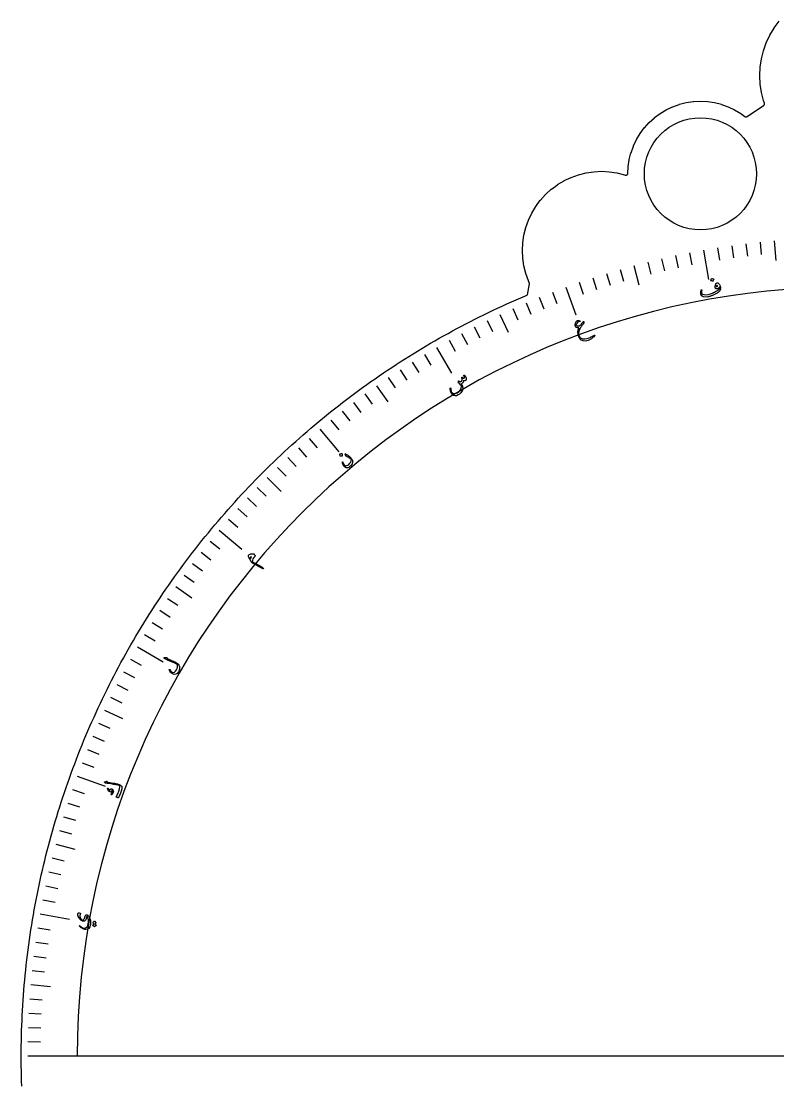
# Model space of a CAD drawing. Header units: millimetres. Extents: x -125 to 125, y -125 to 162.
# Drawn here: x -125 to -10.3, y -4.4 to 156.8 of the extents above; entities that cross this region are included whole.
import ezdxf

# ---------------------------------------------------------------- set-up
doc = ezdxf.new("R2010")
doc.units = ezdxf.units.MM
for name, color, linetype in [('CUT_INNER', 6, 'Continuous'), ('CUT_OUTER', 1, 'Continuous'), ('ENGRAVE', 7, 'Continuous'), ('ENGRAVE_FINE', 8, 'Continuous'), ('TEXT', 5, 'Continuous')]:
    doc.layers.add(name, color=color, linetype=linetype)

msp = doc.modelspace()

# ---------------------------------------------------------------- linework, layer by layer
at = {"layer": 'CUT_INNER'}
msp.add_circle((-22, 133.6894), 8.5, dxfattribs=at)
at = {"layer": 'CUT_OUTER'}
msp.add_lwpolyline([(-124.9153, -4.6009), (-124.9412, -3.8344), (-124.9624, -3.0677), (-124.9788, -2.3008), (-124.9906, -1.5339), (-124.9976, -0.767), (-125, 0), (-124.9976, 0.767), (-124.9906, 1.5339), (-124.9788, 2.3008), (-124.9624, 3.0677), (-124.9412, 3.8344), (-124.9153, 4.6009), (-124.8847, 5.3673), (-124.8494, 6.1335), (-124.8094, 6.8994), (-124.7648, 7.6651), (-124.7154, 8.4305), (-124.6613, 9.1956), (-124.6025, 9.9603), (-124.5391, 10.7247), (-124.4709, 11.4886), (-124.3981, 12.2521), (-124.3206, 13.0152), (-124.2384, 13.7778), (-124.1515, 14.5398), (-124.0599, 15.3013), (-123.9637, 16.0623), (-123.8628, 16.8226), (-123.7573, 17.5823), (-123.6471, 18.3413), (-123.5322, 19.0996), (-123.4127, 19.8573), (-123.2885, 20.6141), (-123.1597, 21.3702), (-123.0263, 22.1255), (-122.8882, 22.88), (-122.7455, 23.6336), (-122.5982, 24.3863), (-122.4462, 25.1381), (-122.2897, 25.8889), (-122.1285, 26.6388), (-121.9628, 27.3877), (-121.7924, 28.1355), (-121.6175, 28.8823), (-121.438, 29.628), (-121.2539, 30.3725), (-121.0653, 31.116), (-120.8721, 31.8582), (-120.6743, 32.5993), (-120.472, 33.3391), (-120.2652, 34.0777), (-120.0538, 34.815), (-119.8379, 35.5509), (-119.6175, 36.2856), (-119.3926, 37.0189), (-119.1633, 37.7507), (-118.9294, 38.4812), (-118.691, 39.2102), (-118.4482, 39.9378), (-118.2009, 40.6638), (-117.9492, 41.3883), (-117.693, 42.1112), (-117.4324, 42.8326), (-117.1674, 43.5523), (-116.8979, 44.2704), (-116.6241, 44.9869), (-116.3459, 45.7016), (-116.0633, 46.4146), (-115.7763, 47.1259), (-115.4849, 47.8354), (-115.1893, 48.5431), (-114.8892, 49.249), (-114.5849, 49.953), (-114.2762, 50.6552), (-113.9633, 51.3554), (-113.646, 52.0537), (-113.3245, 52.75), (-112.9987, 53.4444), (-112.6686, 54.1367), (-112.3343, 54.827), (-111.9958, 55.5153), (-111.653, 56.2014), (-111.3061, 56.8854), (-110.955, 57.5673), (-110.5996, 58.2471), (-110.2402, 58.9246), (-109.8765, 59.5999), (-109.5088, 60.273), (-109.1369, 60.9438), (-108.7609, 61.6123), (-108.3808, 62.2785), (-107.9966, 62.9423), (-107.6084, 63.6038), (-107.2161, 64.2628), (-106.8197, 64.9195), (-106.4194, 65.5737), (-106.015, 66.2255), (-105.6067, 66.8747), (-105.1944, 67.5214), (-104.7781, 68.1656), (-104.3579, 68.8072), (-103.9337, 69.4463), (-103.5056, 70.0827), (-103.0737, 70.7165), (-102.6378, 71.3476), (-102.1981, 71.976), (-101.7545, 72.6017), (-101.3071, 73.2247), (-100.8559, 73.845), (-100.4009, 74.4624), (-99.9422, 75.0771), (-99.4796, 75.6889), (-99.0133, 76.2979), (-98.5433, 76.9039), (-98.0696, 77.5072), (-97.5922, 78.1074), (-97.1111, 78.7048), (-96.6263, 79.2992), (-96.1379, 79.8906), (-95.6459, 80.4789), (-95.1503, 81.0643), (-94.6511, 81.6466), (-94.1483, 82.2258), (-93.642, 82.802), (-93.1322, 83.375), (-92.6189, 83.9449), (-92.1021, 84.5116), (-91.5818, 85.0751), (-91.058, 85.6355), (-90.5309, 86.1926), (-90.0003, 86.7464), (-89.4664, 87.297), (-88.929, 87.8443), (-88.3883, 88.3883), (-87.8443, 88.929), (-87.297, 89.4664), (-86.7464, 90.0003), (-86.1926, 90.5309), (-85.6355, 91.058), (-85.0751, 91.5818), (-84.5116, 92.1021), (-83.9449, 92.6189), (-83.375, 93.1322), (-82.802, 93.642), (-82.2258, 94.1483), (-81.6466, 94.6511), (-81.0643, 95.1503), (-80.4789, 95.6459), (-79.8906, 96.1379), (-79.2992, 96.6263), (-78.7048, 97.1111), (-78.1074, 97.5922), (-77.5072, 98.0696), (-76.9039, 98.5433), (-76.2979, 99.0133), (-75.6889, 99.4796), (-75.0771, 99.9422), (-74.4624, 100.4009), (-73.845, 100.8559), (-73.2247, 101.3071), (-72.6017, 101.7545), (-71.976, 102.1981), (-71.3476, 102.6378), (-70.7165, 103.0737), (-70.0827, 103.5056), (-69.4463, 103.9337), (-68.8072, 104.3579), (-68.1656, 104.7781), (-67.5214, 105.1944), (-66.8747, 105.6067), (-66.2255, 106.015), (-65.5737, 106.4194), (-64.9195, 106.8197), (-64.2628, 107.2161), (-63.6038, 107.6084), (-62.9423, 107.9966), (-62.2785, 108.3808), (-61.6123, 108.7609), (-60.9438, 109.1369), (-60.273, 109.5088), (-59.5999, 109.8765), (-58.9246, 110.2402), (-58.2471, 110.5996), (-57.5673, 110.955), (-56.8854, 111.3061), (-56.2014, 111.653), (-55.5153, 111.9958), (-54.827, 112.3343), (-54.1367, 112.6686), (-53.4444, 112.9987), (-52.75, 113.3245), (-52.0537, 113.646), (-51.3554, 113.9633), (-50.6552, 114.2762), (-49.953, 114.5849), (-49.249, 114.8892), (-48.5431, 115.1893), (-48.2057, 115.3302), (-47.9261, 117.0077), (-47.9227, 117.0378), (-47.9222, 117.0681), (-47.9249, 117.0983), (-47.9306, 117.1281), (-47.9393, 117.1572), (-47.9508, 117.1853), (-48.0834, 117.4655), (-48.089, 117.4791), (-48.4808, 118.574), (-48.4851, 118.5881), (-48.7676, 119.7162), (-48.7705, 119.7306), (-48.9411, 120.8809), (-48.9426, 120.8955), (-48.9996, 122.057), (-48.9996, 122.0717), (-48.9426, 123.2332), (-48.9411, 123.2479), (-48.7705, 124.3982), (-48.7676, 124.4126), (-48.4851, 125.5407), (-48.4808, 125.5547), (-48.089, 126.6497), (-48.0834, 126.6633), (-47.5862, 127.7145), (-47.5793, 127.7275), (-46.9814, 128.7249), (-46.9732, 128.7372), (-46.2805, 129.6712), (-46.2712, 129.6826), (-45.4902, 130.5442), (-45.4798, 130.5546), (-44.6182, 131.3356), (-44.6068, 131.3449), (-43.6728, 132.0376), (-43.6605, 132.0458), (-42.6631, 132.6437), (-42.6501, 132.6506), (-41.5989, 133.1478), (-41.5853, 133.1534), (-40.4904, 133.5452), (-40.4763, 133.5495), (-39.3482, 133.832), (-39.3338, 133.8349), (-38.1835, 134.0055), (-38.1688, 134.007), (-37.0074, 134.064), (-36.9926, 134.064), (-35.8312, 134.007), (-35.8165, 134.0055), (-34.6662, 133.8349), (-34.6518, 133.832), (-33.5237, 133.5495), (-33.5096, 133.5452), (-33.3966, 133.5048), (-33.3685, 133.4962), (-33.3396, 133.4905), (-33.3103, 133.4876), (-33.2808, 133.4876), (-33.2515, 133.4905), (-33.2227, 133.4962), (-33.1945, 133.5048), (-33.1673, 133.516), (-33.1413, 133.5299), (-33.1168, 133.5463), (-33.0941, 133.5649), (-33.0733, 133.5857), (-33.0546, 133.6085), (-33.0382, 133.633), (-33.0244, 133.659), (-33.0131, 133.6861), (-33.0045, 133.7143), (-32.9988, 133.7432), (-32.9959, 133.7725), (-32.9474, 134.7602), (-32.946, 134.7749), (-32.7897, 135.8281), (-32.7868, 135.8425), (-32.5281, 136.8754), (-32.5239, 136.8895), (-32.1652, 137.892), (-32.1595, 137.9056), (-31.7043, 138.8681), (-31.6973, 138.8811), (-31.15, 139.7943), (-31.1418, 139.8066), (-30.5075, 140.6618), (-30.4982, 140.6732), (-29.7831, 141.4621), (-29.7727, 141.4725), (-28.9838, 142.1876), (-28.9724, 142.1969), (-28.1172, 142.8312), (-28.105, 142.8393), (-27.1917, 143.3867), (-27.1787, 143.3937), (-26.2162, 143.8489), (-26.2026, 143.8545), (-25.2001, 144.2133), (-25.186, 144.2175), (-24.1531, 144.4762), (-24.1387, 144.4791), (-23.0855, 144.6353), (-23.0708, 144.6368), (-22.0074, 144.689), (-21.9926, 144.689), (-20.9292, 144.6368), (-20.9145, 144.6353), (-19.8613, 144.4791), (-19.8469, 144.4762), (-18.814, 144.2175), (-18.7999, 144.2133), (-17.7974, 143.8545), (-17.7838, 143.8489), (-16.8213, 143.3937), (-16.8083, 143.3867), (-15.895, 142.8393), (-15.8828, 142.8312), (-15.2791, 142.3834), (-15.2536, 142.3665), (-15.2266, 142.3522), (-15.1983, 142.3408), (-15.1689, 142.3323), (-15.1389, 142.3268), (-15.1084, 142.3245), (-15.0779, 142.3252), (-15.0476, 142.329), (-15.0178, 142.3359), (-14.9889, 142.3458), (-14.9612, 142.3586), (-14.9349, 142.3741), (-12.4145, 144.0404), (-12.3915, 144.0572), (-12.3702, 144.0761), (-12.3508, 144.097), (-12.3334, 144.1196), (-12.3183, 144.1438), (-12.3056, 144.1693), (-12.2953, 144.1958), (-12.2876, 144.2233), (-12.2825, 144.2513), (-12.2801, 144.2797), (-12.2804, 144.3082), (-12.2835, 144.3365), (-12.2891, 144.3644), (-12.2975, 144.3917), (-12.4377, 144.7838), (-12.442, 144.7978), (-12.7484, 146.0211), (-12.7513, 146.0355), (-12.9363, 147.2829), (-12.9378, 147.2975), (-12.9996, 148.557), (-12.9996, 148.5717), (-12.9378, 149.8313), (-12.9363, 149.8459), (-12.7513, 151.0933), (-12.7484, 151.1077), (-12.442, 152.3309), (-12.4377, 152.345), (-12.0129, 153.5323), (-12.0073, 153.5459), (-11.4681, 154.6859), (-11.4612, 154.6989), (-10.8129, 155.7805), (-10.8047, 155.7927), (-10.0535, 156.8056)], dxfattribs=at)
at = {"layer": 'ENGRAVE'}
for points in [[(-10.8073, 123.5281), (-10.5458, 120.5396)], [(-21.5324, 122.1162), (-20.751, 117.6845)], [(-32.0936, 119.7748), (-31.3171, 116.877)], [(-42.4105, 116.5219), (-40.8714, 112.2933)], [(-52.4047, 112.3822), (-51.1368, 109.6632)], [(-62, 107.3872), (-59.75, 103.49)], [(-71.1235, 101.5749), (-69.4027, 99.1174)], [(-79.7057, 94.9895), (-76.8131, 91.5423)], [(-87.6812, 87.6812), (-85.5599, 85.5599)], [(-94.9895, 79.7057), (-91.5423, 76.8131)], [(-101.5749, 71.1235), (-99.1174, 69.4027)], [(-107.3872, 62), (-103.49, 59.75)], [(-112.3822, 52.4047), (-109.6632, 51.1368)], [(-116.5219, 42.4105), (-112.2933, 40.8714)], [(-119.7748, 32.0936), (-116.877, 31.3171)], [(-122.1162, 21.5324), (-117.6845, 20.751)], [(-123.5281, 10.8073), (-120.5396, 10.5458)], [(-124, 0), (-119.5, 0)], [(-124, 0), (124, 0)]]:
    msp.add_lwpolyline(points, dxfattribs=at)
msp.add_arc((0, 0), 116.5, 0, 180, dxfattribs=at)
at = {"layer": 'ENGRAVE_FINE'}
for points in [[(-17.2575, 122.7932), (-16.9965, 120.9365)], [(-15.1118, 123.0757), (-14.8833, 121.2147)], [(-12.9615, 123.3207), (-12.7655, 121.456)], [(-25.781, 121.2903), (-25.3912, 119.4563)], [(-23.6603, 121.7218), (-23.3025, 119.8812)], [(-19.3979, 122.4734), (-19.1046, 120.6214)], [(-29.9983, 120.3167), (-29.5447, 118.4974)], [(-27.8939, 120.8219), (-27.4721, 118.9949)], [(-38.3181, 117.931), (-37.7387, 116.1478)], [(-36.2541, 118.5818), (-35.7059, 116.7887)], [(-34.179, 119.1965), (-33.6622, 117.3941)], [(-40.3705, 117.2443), (-39.76, 115.4715)], [(-46.4512, 114.9708), (-45.7488, 113.2323)], [(-44.4376, 115.764), (-43.7657, 114.0135)], [(-50.4353, 113.2796), (-49.6727, 111.5667)], [(-48.4507, 114.1426), (-47.718, 112.4167)], [(-54.358, 111.4505), (-53.5361, 109.7652)], [(-56.2948, 110.4848), (-55.4436, 108.8142)], [(-60.1164, 108.4528), (-59.2074, 106.8129)], [(-58.2145, 109.4855), (-57.3342, 107.83)], [(-65.71, 105.158), (-64.7164, 103.5679)], [(-63.8647, 106.2887), (-62.899, 104.6816)], [(-67.5352, 103.9952), (-66.514, 102.4226)], [(-69.3399, 102.8007), (-68.2914, 101.2462)], [(-72.8854, 100.3181), (-71.7833, 98.8012)], [(-74.6251, 99.0308), (-73.4967, 97.5334)], [(-76.342, 97.7133), (-75.1877, 96.2358)], [(-78.0357, 96.3661), (-76.8558, 94.909)], [(-81.3513, 93.584), (-80.1212, 92.1689)], [(-82.9722, 92.15), (-81.7176, 90.7566)], [(-84.5678, 90.6879), (-83.289, 89.3166)], [(-86.1376, 89.1981), (-84.8352, 87.8494)], [(-89.1981, 86.1376), (-87.8494, 84.8352)], [(-90.6879, 84.5678), (-89.3166, 83.289)], [(-92.15, 82.9722), (-90.7566, 81.7176)], [(-93.584, 81.3513), (-92.1689, 80.1212)], [(-96.3661, 78.0357), (-94.909, 76.8558)], [(-97.7133, 76.342), (-96.2358, 75.1877)], [(-99.0308, 74.6251), (-97.5334, 73.4967)], [(-100.3181, 72.8854), (-98.8012, 71.7833)], [(-102.8007, 69.3399), (-101.2462, 68.2914)], [(-103.9952, 67.5352), (-102.4226, 66.514)], [(-105.158, 65.71), (-103.5679, 64.7164)], [(-106.2887, 63.8647), (-104.6816, 62.899)], [(-108.4528, 60.1164), (-106.8129, 59.2074)], [(-109.4855, 58.2145), (-107.83, 57.3342)], [(-110.4848, 56.2948), (-108.8142, 55.4436)], [(-111.4505, 54.358), (-109.7652, 53.5361)], [(-113.2796, 50.4353), (-111.5667, 49.6727)], [(-114.1426, 48.4507), (-112.4167, 47.718)], [(-114.9708, 46.4512), (-113.2323, 45.7488)], [(-115.764, 44.4376), (-114.0135, 43.7657)], [(-117.2443, 40.3705), (-115.4715, 39.76)], [(-117.931, 38.3181), (-116.1478, 37.7387)], [(-118.5818, 36.2541), (-116.7887, 35.7059)], [(-119.1965, 34.179), (-117.3941, 33.6622)], [(-120.3167, 29.9983), (-118.4974, 29.5447)], [(-120.8219, 27.8939), (-118.9949, 27.4721)], [(-121.2903, 25.781), (-119.4563, 25.3912)], [(-121.7218, 23.6603), (-119.8812, 23.3025)], [(-122.4734, 19.3979), (-120.6214, 19.1046)], [(-122.7932, 17.2575), (-120.9365, 16.9965)], [(-123.0757, 15.1118), (-121.2147, 14.8833)], [(-123.3207, 12.9615), (-121.456, 12.7655)], [(-123.6979, 8.6498), (-121.8275, 8.519)], [(-123.8301, 6.4897), (-121.9576, 6.3915)], [(-123.9245, 4.3275), (-122.0506, 4.2621)], [(-123.9811, 2.1641), (-122.1064, 2.1314)]]:
    msp.add_lwpolyline(points, dxfattribs=at)
at = {"layer": 'TEXT'}
for points in [[(-20.2973, 117.8201), (-20.2935, 117.8253), (-20.2876, 117.8291), (-20.2796, 117.8314), (-20.2695, 117.8322), (-20.194, 117.8162), (-20.1215, 117.7932), (-20.0521, 117.7631), (-19.9858, 117.7261), (-19.9789, 117.7199), (-19.9752, 117.7132), (-19.9747, 117.7059), (-19.9773, 117.6981), (-20.1014, 117.3971), (-20.1066, 117.3896), (-20.1145, 117.3866), (-20.125, 117.3883), (-20.1382, 117.3945), (-20.1496, 117.3999), (-20.1676, 117.4079), (-20.192, 117.4184), (-20.2229, 117.4315), (-20.2608, 117.4471), (-20.3061, 117.465), (-20.3589, 117.4854), (-20.4191, 117.5081), (-20.4272, 117.5122), (-20.4318, 117.5169), (-20.4327, 117.5223), (-20.43, 117.5283)], [(-19.5259, 117.1631), (-19.4547, 117.1803), (-19.3785, 117.1646), (-19.2974, 117.1161), (-19.2115, 117.0349), (-19.1288, 116.9243), (-19.0572, 116.788), (-18.9968, 116.626), (-18.9476, 116.4382), (-18.9343, 116.3693), (-18.9286, 116.3043), (-18.9303, 116.2431), (-18.9396, 116.1858), (-18.9859, 116.0668), (-19.0642, 115.9475), (-19.1744, 115.8279), (-19.3165, 115.708), (-19.3981, 115.6496), (-19.4829, 115.5931), (-19.571, 115.5386), (-19.6623, 115.4859), (-19.7571, 115.4351), (-19.8555, 115.3861), (-19.9577, 115.3389), (-20.0635, 115.2935), (-20.1702, 115.2506), (-20.2749, 115.2109), (-20.3776, 115.1745), (-20.4784, 115.1413), (-20.5774, 115.1115), (-20.675, 115.0854), (-20.7712, 115.0629), (-20.8659, 115.044), (-21.2682, 115.0038), (-21.5788, 115.0537), (-21.7982, 115.1944), (-21.9263, 115.4266), (-21.9397, 115.4837), (-21.9488, 115.5498), (-21.9536, 115.6251), (-21.9542, 115.7095), (-21.9468, 115.8037), (-21.9295, 115.897), (-21.9023, 115.9894), (-21.8651, 116.0809), (-21.8591, 116.0917), (-21.8511, 116.1001), (-21.8414, 116.1061), (-21.8298, 116.1097), (-21.818, 116.1103), (-21.808, 116.1073), (-21.7996, 116.1008), (-21.7928, 116.0908), (-21.7883, 116.0791), (-21.7867, 116.0679), (-21.7879, 116.0571), (-21.792, 116.0466), (-21.8529, 115.839), (-21.8545, 115.6711), (-21.797, 115.543), (-21.6808, 115.4545), (-21.4479, 115.3831), (-21.17, 115.3667), (-20.8466, 115.4048), (-20.4773, 115.4971), (-20.3175, 115.5498), (-20.1586, 115.6103), (-20.0009, 115.6787), (-19.8441, 115.7549), (-19.6885, 115.839), (-19.5343, 115.9309), (-19.3815, 116.0306), (-19.2299, 116.1381), (-19.1504, 116.2029), (-19.093, 116.2682), (-19.0578, 116.334), (-19.0446, 116.4003), (-19.0643, 116.4412), (-19.0905, 116.4774), (-19.1233, 116.5088), (-19.1627, 116.5354), (-19.167, 116.5363), (-19.1716, 116.533), (-19.1764, 116.5256), (-19.1814, 116.5139), (-19.2194, 116.4226), (-19.267, 116.3508), (-19.3242, 116.2986), (-19.3911, 116.2658), (-19.5195, 116.2425), (-19.6249, 116.2634), (-19.7075, 116.3286), (-19.7671, 116.4381), (-19.7839, 116.5408), (-19.7707, 116.6721), (-19.7276, 116.8319), (-19.6543, 117.0202), (-19.6291, 117.0679), (-19.5993, 117.1076), (-19.5649, 117.1394), (-19.5259, 117.1631)], [(-19.4022, 116.665), (-19.3916, 116.6833), (-19.3905, 116.7), (-19.3988, 116.7152), (-19.4165, 116.7288), (-19.4843, 116.7575), (-19.5399, 116.7579), (-19.5833, 116.7299), (-19.6146, 116.6736), (-19.6172, 116.6575), (-19.6161, 116.6439), (-19.6112, 116.6328), (-19.6026, 116.6241), (-19.5469, 116.6008), (-19.4949, 116.5999), (-19.4467, 116.6212), (-19.4022, 116.665)], [(-40.7512, 111.3958), (-40.7025, 111.43), (-40.6436, 111.4506), (-40.5743, 111.4575), (-40.4947, 111.4507), (-40.4525, 111.4428), (-40.413, 111.4335), (-40.3763, 111.4231), (-40.3423, 111.4114), (-40.3111, 111.3987), (-40.2828, 111.3852), (-40.2573, 111.3709), (-40.2347, 111.3558), (-40.2174, 111.3394), (-40.217, 111.3255), (-40.2336, 111.3142), (-40.2671, 111.3055), (-40.4773, 111.2446), (-40.6514, 111.1309), (-40.7888, 110.9646), (-40.8895, 110.7457), (-40.8902, 110.7336), (-40.8859, 110.7228), (-40.8769, 110.7134), (-40.8629, 110.7052), (-40.704, 110.6579), (-40.5464, 110.6457), (-40.3903, 110.6685), (-40.2354, 110.7264), (-40.2094, 110.7421), (-40.1781, 110.7684), (-40.1415, 110.8053), (-40.0994, 110.8529), (-40.025, 110.9453), (-39.9592, 111.0269), (-39.9019, 111.0977), (-39.8532, 111.1575), (-39.8132, 111.2066), (-39.7819, 111.2448), (-39.7592, 111.2721), (-39.7453, 111.2887), (-39.723, 111.3055), (-39.707, 111.3033), (-39.6972, 111.282), (-39.6937, 111.2416), (-39.6961, 111.1314), (-39.7027, 111.0476), (-39.7133, 110.9903), (-39.7281, 110.9595), (-39.7866, 110.9008), (-39.8472, 110.8353), (-39.9099, 110.763), (-39.9746, 110.6838), (-40.0413, 110.5978), (-40.11, 110.505), (-40.1808, 110.4053), (-40.2534, 110.2988), (-40.3864, 110.0514), (-40.4601, 109.7911), (-40.4747, 109.5181), (-40.4304, 109.2324), (-40.3794, 109.0868), (-40.3069, 108.9608), (-40.2131, 108.8542), (-40.098, 108.7671), (-39.8596, 108.6813), (-39.5534, 108.6748), (-39.1792, 108.7471), (-38.7361, 108.8976), (-38.6695, 108.9261), (-38.5982, 108.9581), (-38.5222, 108.9936), (-38.4415, 109.0327), (-38.3565, 109.0754), (-38.2673, 109.1218), (-38.1739, 109.1721), (-38.0764, 109.2261), (-38.0592, 109.2342), (-38.0456, 109.2378), (-38.0355, 109.2367), (-38.0291, 109.231), (-38.0336, 109.1905), (-38.082, 109.1146), (-38.174, 109.0031), (-38.3094, 108.8561), (-38.3935, 108.7719), (-38.4692, 108.7044), (-38.5366, 108.6538), (-38.5959, 108.62), (-38.8248, 108.5182), (-39.0372, 108.4391), (-39.2333, 108.3827), (-39.4132, 108.3493), (-39.7777, 108.354), (-40.0742, 108.4655), (-40.3029, 108.6844), (-40.4633, 109.0112), (-40.5573, 109.382), (-40.5855, 109.7293), (-40.5475, 110.053), (-40.4431, 110.3531), (-40.5863, 110.3629), (-40.7068, 110.3818), (-40.8048, 110.41), (-40.8801, 110.4474), (-40.9034, 110.4651), (-40.9228, 110.4867), (-40.9383, 110.5122), (-40.9498, 110.5415), (-40.9676, 110.6254), (-40.9773, 110.7074), (-40.9791, 110.7876), (-40.9728, 110.8658), (-40.9405, 111.0306), (-40.8927, 111.1738), (-40.8296, 111.2956), (-40.7512, 111.3958)], [(-57.8747, 103.1391), (-57.8769, 103.1561), (-57.8753, 103.17), (-57.8699, 103.1808), (-57.8607, 103.1886), (-57.8465, 103.1945), (-57.8324, 103.1961), (-57.8187, 103.1934), (-57.8051, 103.1865), (-57.7648, 103.1571), (-57.7244, 103.1152), (-57.6839, 103.061), (-57.6432, 102.9943), (-57.5879, 102.8792), (-57.5495, 102.7619), (-57.5281, 102.6423), (-57.5235, 102.5206), (-57.5273, 102.4885), (-57.5356, 102.4607), (-57.5484, 102.4372), (-57.5656, 102.4179), (-57.64, 102.3695), (-57.7308, 102.3363), (-57.838, 102.3182), (-57.9616, 102.3153), (-57.9793, 102.1605), (-58.0323, 102.0341), (-58.1205, 101.9361), (-58.2441, 101.8664), (-58.2101, 101.7976), (-58.1793, 101.7304), (-58.1518, 101.6648), (-58.1275, 101.6007), (-58.1062, 101.5378), (-58.0876, 101.4756), (-58.0718, 101.4142), (-58.0588, 101.3536), (-58.0437, 101.2394), (-58.0458, 101.1247), (-58.0652, 101.0094), (-58.1017, 100.8937), (-58.2123, 100.6675), (-58.3538, 100.4712), (-58.5261, 100.3048), (-58.7296, 100.1679), (-58.9864, 100.0608), (-59.2246, 100.0353), (-59.4443, 100.0914), (-59.6458, 100.2294), (-59.6986, 100.2909), (-59.7488, 100.3708), (-59.7964, 100.4692), (-59.8413, 100.5861), (-59.8811, 100.7197), (-59.9115, 100.8652), (-59.9325, 101.0225), (-59.9441, 101.1918), (-59.9437, 101.2031), (-59.9407, 101.2128), (-59.9352, 101.2208), (-59.9271, 101.2272), (-59.9178, 101.2316), (-59.9088, 101.2338), (-59.9001, 101.2337), (-59.8916, 101.2313), (-59.8833, 101.2254), (-59.8772, 101.2177), (-59.8732, 101.2082), (-59.8713, 101.197), (-59.8519, 100.9741), (-59.821, 100.7996), (-59.7788, 100.6736), (-59.7253, 100.5959), (-59.5411, 100.4638), (-59.3411, 100.4069), (-59.1252, 100.425), (-58.8932, 100.5179), (-58.606, 100.7113), (-58.3972, 100.9347), (-58.2668, 101.1886), (-58.2147, 101.4733), (-58.2878, 101.5993), (-58.3849, 101.7209), (-58.5062, 101.838), (-58.6517, 101.9506), (-58.6679, 101.9611), (-58.6798, 101.9721), (-58.6871, 101.9835), (-58.6901, 101.9954), (-58.6933, 102.0403), (-58.6961, 102.0825), (-58.6985, 102.1221), (-58.7003, 102.1591), (-58.7015, 102.1931), (-58.7018, 102.2236), (-58.7011, 102.2508), (-58.6996, 102.2746), (-58.6973, 102.2856), (-58.692, 102.2925), (-58.684, 102.2953), (-58.673, 102.294), (-58.6666, 102.292), (-58.6572, 102.2885), (-58.6449, 102.2835), (-58.6297, 102.277), (-58.6119, 102.2689), (-58.592, 102.2589), (-58.57, 102.2469), (-58.5458, 102.2331), (-58.498, 102.2071), (-58.4604, 102.19), (-58.4331, 102.1815), (-58.4161, 102.1819), (-58.3302, 102.2218), (-58.2561, 102.2826), (-58.1939, 102.3642), (-58.1434, 102.4666), (-58.1346, 102.5207), (-58.1396, 102.5981), (-58.1584, 102.6991), (-58.1909, 102.8235), (-58.1939, 102.8353), (-58.1937, 102.8469), (-58.1901, 102.8583), (-58.1834, 102.8695), (-58.176, 102.8783), (-58.1678, 102.8845), (-58.1586, 102.8882), (-58.1484, 102.8892), (-58.1252, 102.8763), (-58.0996, 102.8417), (-58.0718, 102.7856), (-58.0417, 102.7077), (-57.9557, 102.7048), (-57.8728, 102.7176), (-57.7932, 102.7463), (-57.7168, 102.7908), (-57.7308, 102.8134), (-57.7443, 102.8305), (-57.7574, 102.8421), (-57.77, 102.8483), (-57.7833, 102.8534), (-57.7934, 102.8602), (-57.8003, 102.8688), (-57.804, 102.8792)], [(-76.6899, 91.2067), (-76.6893, 91.2131), (-76.6861, 91.2193), (-76.6803, 91.2253), (-76.672, 91.2311), (-76.5989, 91.2552), (-76.5249, 91.2717), (-76.45, 91.2806), (-76.3742, 91.282), (-76.3651, 91.2801), (-76.3585, 91.2761), (-76.3544, 91.2701), (-76.3527, 91.2621), (-76.3077, 90.94), (-76.3084, 90.9308), (-76.3137, 90.9243), (-76.3236, 90.9204), (-76.3381, 90.9192), (-76.3506, 90.9181), (-76.3701, 90.916), (-76.3964, 90.9129), (-76.4297, 90.9086), (-76.4702, 90.903), (-76.5182, 90.8958), (-76.5739, 90.8868), (-76.6372, 90.8762), (-76.6463, 90.8756), (-76.6526, 90.8774), (-76.6561, 90.8816), (-76.6569, 90.8881)], [(-75.8201, 91.2243), (-75.7574, 91.1967), (-75.6937, 91.1665), (-75.6289, 91.1336), (-75.5632, 91.098), (-75.4965, 91.059), (-75.4289, 91.016), (-75.3604, 90.9691), (-75.291, 90.9182), (-75.2241, 90.8656), (-75.1609, 90.8109), (-75.1012, 90.7542), (-75.0452, 90.6953), (-74.9925, 90.6342), (-74.9432, 90.5707), (-74.8971, 90.5047), (-74.8544, 90.4363), (-74.8145, 90.3604), (-74.7834, 90.2854), (-74.7613, 90.2112), (-74.7481, 90.138), (-74.7494, 89.9449), (-74.8029, 89.7537), (-74.9085, 89.5643), (-75.0661, 89.3762), (-75.197, 89.2605), (-75.329, 89.1797), (-75.4624, 89.1338), (-75.5971, 89.1227), (-75.7257, 89.1463), (-75.8458, 89.1996), (-75.9576, 89.2825), (-76.061, 89.3953), (-76.1502, 89.532), (-76.2177, 89.6789), (-76.2632, 89.836), (-76.2868, 90.0034), (-76.2865, 90.0251), (-76.2817, 90.041), (-76.2727, 90.0511), (-76.2592, 90.0553), (-76.2427, 90.0544), (-76.2299, 90.0445), (-76.2207, 90.0255), (-76.2151, 89.9975), (-76.1675, 89.8022), (-76.0965, 89.6497), (-76.0023, 89.5402), (-75.885, 89.4734), (-75.755, 89.4504), (-75.6172, 89.4719), (-75.4716, 89.5378), (-75.318, 89.6481), (-75.1578, 89.8117), (-75.0405, 89.988), (-74.966, 90.1772), (-74.9343, 90.3795), (-74.9349, 90.3852), (-74.9377, 90.3921), (-74.9425, 90.4001), (-74.9496, 90.4093), (-75.0116, 90.476), (-75.0941, 90.5452), (-75.1969, 90.617), (-75.3203, 90.6912), (-75.3846, 90.7266), (-75.4452, 90.759), (-75.5021, 90.7882), (-75.5553, 90.8144), (-75.6047, 90.8371), (-75.6505, 90.8561), (-75.6926, 90.8714), (-75.731, 90.8829), (-75.7502, 90.8896), (-75.7651, 90.8982), (-75.7756, 90.9087), (-75.7817, 90.921), (-75.8693, 91.1975), (-75.8713, 91.2162), (-75.8638, 91.2268), (-75.8468, 91.2295), (-75.8201, 91.2243)], [(-90.2226, 75.1289), (-90.2608, 75.1735), (-90.2979, 75.2193), (-90.3337, 75.2661), (-90.3683, 75.314), (-90.4011, 75.363), (-90.4314, 75.4133), (-90.4593, 75.4647), (-90.4846, 75.5174), (-90.5242, 75.6203), (-90.5462, 75.7111), (-90.5506, 75.7896), (-90.5375, 75.8558), (-90.4915, 75.935), (-90.4136, 75.9992), (-90.3037, 76.0484), (-90.1619, 76.0825), (-90.12, 76.0893), (-90.0779, 76.0948), (-90.0357, 76.0991), (-89.9934, 76.102), (-89.9509, 76.1039), (-89.9079, 76.1047), (-89.8646, 76.1046), (-89.8209, 76.1036), (-89.7968, 76.1016), (-89.7759, 76.0964), (-89.7583, 76.088), (-89.744, 76.0765), (-89.6954, 76.0193), (-89.6523, 75.9679), (-89.6147, 75.9223), (-89.5825, 75.8826), (-89.5561, 75.8493), (-89.536, 75.8231), (-89.5221, 75.8039), (-89.5144, 75.7917), (-89.5084, 75.7728), (-89.5094, 75.7555), (-89.5172, 75.7399), (-89.532, 75.726), (-89.7428, 75.5373), (-89.8818, 75.3359), (-89.9487, 75.1222), (-89.9437, 74.8966), (-89.9374, 74.8758), (-89.928, 74.8589), (-89.9153, 74.8457), (-89.8995, 74.8363), (-89.671, 74.7287), (-89.4366, 74.6123), (-89.1965, 74.4873), (-88.9506, 74.3536), (-88.6275, 74.1643), (-88.4074, 74.0131), (-88.29, 73.9004), (-88.2753, 73.8261), (-88.2911, 73.8142), (-88.3142, 73.8135), (-88.3444, 73.824), (-88.3818, 73.8457), (-88.4556, 73.8961), (-88.5342, 73.9464), (-88.6176, 73.9966), (-88.7057, 74.0467), (-88.7982, 74.0969), (-88.8946, 74.1474), (-88.9949, 74.1982), (-89.0991, 74.2492), (-89.4486, 74.4204), (-89.7182, 74.5648), (-89.9077, 74.6828), (-90.017, 74.7745), (-90.0615, 74.8247), (-90.1004, 74.8736), (-90.1336, 74.9211), (-90.1612, 74.9671), (-90.1837, 75.0113), (-90.2014, 75.0529), (-90.2144, 75.0921), (-90.2226, 75.1289)], [(-90.205, 75.3596), (-90.1942, 75.3943), (-90.1813, 75.4296), (-90.1664, 75.4657), (-90.1495, 75.5023), (-90.1306, 75.5395), (-90.11, 75.5769), (-90.0877, 75.6147), (-90.0635, 75.6528), (-90.1406, 75.6355), (-90.1992, 75.6139), (-90.2395, 75.5881), (-90.2613, 75.5581), (-90.2731, 75.5105), (-90.2676, 75.4616), (-90.2449, 75.4113), (-90.205, 75.3596)], [(-103.3206, 60.3406), (-103.3269, 60.3517), (-103.3296, 60.3629), (-103.3286, 60.3741), (-103.3239, 60.3853), (-103.3161, 60.3946), (-103.3056, 60.4003), (-103.2926, 60.4023), (-103.277, 60.4006), (-103.1878, 60.3883), (-103.1073, 60.3836), (-103.0354, 60.3865), (-102.972, 60.3972), (-102.9506, 60.3988), (-102.9313, 60.3914), (-102.914, 60.3751), (-102.8988, 60.35), (-102.8926, 60.3359), (-102.8865, 60.3225), (-102.8806, 60.3097), (-102.8748, 60.2975), (-102.8694, 60.2861), (-102.8646, 60.2755), (-102.8603, 60.2658), (-102.8565, 60.257), (-102.8493, 60.2415), (-102.8383, 60.2271), (-102.8235, 60.2137), (-102.8051, 60.2012), (-102.7487, 60.1733), (-102.6868, 60.1437), (-102.6193, 60.1124), (-102.5463, 60.0794), (-102.4677, 60.0446), (-102.3838, 60.0076), (-102.2946, 59.9686), (-102.2, 59.9274), (-102.1049, 59.8876), (-102.0158, 59.8496), (-101.9329, 59.8132), (-101.8561, 59.7785), (-101.785, 59.7457), (-101.7194, 59.7147), (-101.6593, 59.6856), (-101.6047, 59.6584), (-101.4468, 59.5712), (-101.307, 59.472), (-101.1852, 59.3609), (-101.0814, 59.238), (-101.0308, 59.1479), (-101.0004, 59.0368), (-100.9901, 58.9046), (-100.9998, 58.7514), (-101.0253, 58.5943), (-101.0605, 58.4534), (-101.1056, 58.3286), (-101.1606, 58.22), (-101.3486, 57.9771), (-101.5572, 57.845), (-101.7867, 57.8241), (-102.0374, 57.9145), (-102.1998, 58.0249), (-102.3412, 58.1641), (-102.4613, 58.3323), (-102.5601, 58.5295), (-102.5647, 58.5429), (-102.5656, 58.5546), (-102.5627, 58.5648), (-102.556, 58.5733), (-102.5466, 58.581), (-102.5374, 58.5857), (-102.5283, 58.5874), (-102.5195, 58.586), (-102.5075, 58.5818), (-102.4973, 58.5754), (-102.4888, 58.5669), (-102.4821, 58.5563), (-102.3827, 58.4034), (-102.2911, 58.285), (-102.2076, 58.2012), (-102.1322, 58.1517), (-101.9337, 58.1082), (-101.7515, 58.1544), (-101.5852, 58.2901), (-101.4344, 58.5152), (-101.3354, 58.7395), (-101.2845, 58.9495), (-101.2818, 59.1455), (-101.3275, 59.3276), (-101.3836, 59.3572), (-101.45, 59.3904), (-101.5266, 59.4272), (-101.6134, 59.4677), (-101.7108, 59.5116), (-101.8191, 59.559), (-101.9382, 59.6098), (-102.0682, 59.6641), (-102.2015, 59.7214), (-102.3325, 59.7783), (-102.461, 59.8348), (-102.5871, 59.891), (-102.7107, 59.9469), (-102.8317, 60.0029), (-102.95, 60.0589), (-103.0657, 60.115), (-103.1797, 60.1644), (-103.1915, 60.1721), (-103.2018, 60.1805), (-103.2106, 60.1896), (-103.218, 60.1995)], [(-112.3557, 41.5372), (-112.312, 41.5432), (-112.2699, 41.5507), (-112.2294, 41.5599), (-112.1905, 41.5705), (-112.1531, 41.583), (-112.1171, 41.5975), (-112.0826, 41.6139), (-112.0495, 41.6324), (-112.0327, 41.6379), (-112.0163, 41.6358), (-112.0004, 41.6259), (-111.9849, 41.6083), (-111.9059, 41.5083), (-111.8971, 41.4981), (-111.8893, 41.4904), (-111.8826, 41.4849), (-111.877, 41.4819), (-111.5801, 41.4361), (-111.3125, 41.3927), (-111.0742, 41.3517), (-110.8653, 41.3131), (-110.686, 41.2769), (-110.5366, 41.243), (-110.417, 41.2115), (-110.3273, 41.1824), (-110.1607, 41.1202), (-110.109, 41.0975), (-110.058, 41.0722), (-110.0078, 41.0443), (-109.9583, 41.0137), (-109.9097, 40.9804), (-109.8619, 40.944), (-109.815, 40.9046), (-109.7689, 40.8621), (-109.7263, 40.7301), (-109.7548, 40.4852), (-109.8536, 40.127), (-110.0218, 39.6549), (-110.0799, 39.5095), (-110.1372, 39.3762), (-110.1939, 39.2552), (-110.25, 39.1463), (-110.2582, 39.1375), (-110.2674, 39.1324), (-110.2778, 39.131), (-110.2892, 39.1334), (-110.3427, 39.1489), (-110.3912, 39.1634), (-110.4348, 39.1768), (-110.4735, 39.1892), (-110.5077, 39.2007), (-110.5378, 39.2115), (-110.5638, 39.2216), (-110.5858, 39.2309), (-110.5978, 39.2369), (-110.6033, 39.2439), (-110.6022, 39.2519), (-110.5944, 39.2609), (-110.5419, 39.3321), (-110.4876, 39.4285), (-110.4313, 39.5501), (-110.3731, 39.6969), (-110.2128, 40.1404), (-110.1071, 40.4946), (-110.0568, 40.7599), (-110.0626, 40.9366), (-110.1662, 40.9749), (-110.3622, 41.0238), (-110.6505, 41.0832), (-111.0314, 41.1527), (-111.4139, 41.219), (-111.7037, 41.2677), (-111.9008, 41.2991), (-112.0051, 41.3133), (-112.034, 41.3163), (-112.061, 41.3192), (-112.0861, 41.3218), (-112.1094, 41.3243), (-112.1306, 41.3264), (-112.1495, 41.3282), (-112.1661, 41.3297), (-112.1804, 41.3308), (-112.211, 41.3352), (-112.2383, 41.3443), (-112.2625, 41.3581), (-112.2834, 41.3766), (-112.3885, 41.4902), (-112.3953, 41.4988), (-112.3988, 41.5068), (-112.3993, 41.5141), (-112.3966, 41.5208), (-112.3891, 41.5273), (-112.3798, 41.5323), (-112.3686, 41.5355), (-112.3557, 41.5372)], [(-111.9015, 40.5823), (-111.8983, 40.5884), (-111.8937, 40.5931), (-111.8877, 40.5963), (-111.8804, 40.598), (-111.8746, 40.5974), (-111.8686, 40.5957), (-111.8626, 40.5931), (-111.8565, 40.5894), (-111.7019, 40.4514), (-111.6868, 40.4359), (-111.676, 40.4216), (-111.6697, 40.4083), (-111.6679, 40.3962), (-111.6713, 40.3485), (-111.6686, 40.3059), (-111.6598, 40.2684), (-111.6447, 40.236), (-111.634, 40.2268), (-111.6185, 40.2285), (-111.598, 40.241), (-111.5727, 40.2645), (-111.5591, 40.2813), (-111.5457, 40.299), (-111.5326, 40.3175), (-111.5196, 40.3367), (-111.5067, 40.357), (-111.4938, 40.3785), (-111.481, 40.4012), (-111.4682, 40.4251), (-111.4005, 40.4993), (-111.3164, 40.5003), (-111.2159, 40.4283), (-111.0989, 40.2834), (-111.0678, 40.23), (-111.0462, 40.181), (-111.0341, 40.1364), (-111.0315, 40.0963), (-111.0374, 40.0553), (-111.0532, 40.0015), (-111.0789, 39.9348), (-111.1144, 39.8552), (-111.1335, 39.8148), (-111.153, 39.7771), (-111.173, 39.742), (-111.1936, 39.7094), (-111.214, 39.6792), (-111.2336, 39.6512), (-111.2525, 39.6253), (-111.2706, 39.6015), (-111.2856, 39.5882), (-111.3003, 39.5801), (-111.3146, 39.5772), (-111.3285, 39.5795), (-111.3412, 39.5865), (-111.3485, 39.5963), (-111.3504, 39.6091), (-111.347, 39.6248), (-111.3332, 39.6738), (-111.3166, 39.7291), (-111.2972, 39.7907), (-111.2751, 39.8586), (-111.2338, 39.9852), (-111.2061, 40.0856), (-111.192, 40.1601), (-111.1916, 40.2084), (-111.1937, 40.2154), (-111.1979, 40.2204), (-111.2044, 40.2232), (-111.213, 40.2239), (-111.219, 40.2227), (-111.2255, 40.2187), (-111.2325, 40.212), (-111.24, 40.2026), (-111.2999, 40.1117), (-111.3268, 40.0744), (-111.355, 40.0442), (-111.3844, 40.0214), (-111.4151, 40.0057), (-111.4483, 39.9951), (-111.4795, 39.9929), (-111.5085, 39.9992), (-111.5355, 40.014), (-111.7059, 40.1461), (-111.8238, 40.2849), (-111.889, 40.4303), (-111.9015, 40.5823)], [(-116.0152, 21.5249), (-116.0753, 21.4162), (-116.1006, 21.2871), (-116.0912, 21.1377), (-116.0471, 20.9684), (-115.9957, 20.8568), (-115.9279, 20.7595), (-115.8437, 20.6764), (-115.7431, 20.6075), (-115.7221, 20.5987), (-115.6994, 20.5942), (-115.675, 20.594), (-115.6489, 20.5981), (-115.5625, 20.6411), (-115.4879, 20.7257), (-115.425, 20.8518), (-115.3739, 21.0195), (-115.3249, 21.1853), (-115.2695, 21.302), (-115.2078, 21.3696), (-115.14, 21.3883), (-115.0091, 21.3674), (-114.8979, 21.3204), (-114.8063, 21.2473), (-114.7342, 21.1481), (-114.601, 20.8516), (-114.518, 20.5471), (-114.485, 20.2344), (-114.5019, 19.9131), (-114.5853, 19.5735), (-114.7336, 19.3339), (-114.9475, 19.1941), (-115.2273, 19.154), (-115.374, 19.1734), (-115.529, 19.2206), (-115.6921, 19.2959), (-115.8634, 19.3994), (-115.9101, 19.4333), (-115.955, 19.4676), (-115.9979, 19.5023), (-116.0389, 19.5373), (-116.0782, 19.5731), (-116.116, 19.6097), (-116.1522, 19.6473), (-116.1868, 19.6858), (-116.2005, 19.7056), (-116.2046, 19.722), (-116.1992, 19.7349), (-116.1843, 19.7443), (-116.1671, 19.7481), (-116.1507, 19.7469), (-116.1352, 19.7408), (-116.1205, 19.7298), (-115.9083, 19.5425), (-115.7092, 19.4194), (-115.5231, 19.3602), (-115.3504, 19.3647), (-115.1565, 19.4395), (-115.0062, 19.5715), (-114.8993, 19.7608), (-114.8354, 20.0076), (-114.8048, 20.3327), (-114.8196, 20.6332), (-114.88, 20.9094), (-114.9863, 21.1616), (-114.9963, 21.1774), (-115.0079, 21.1848), (-115.021, 21.1838), (-115.0356, 21.1743), (-115.0676, 21.1309), (-115.1024, 21.0517), (-115.14, 20.9368), (-115.1802, 20.786), (-115.2274, 20.6338), (-115.2848, 20.5213), (-115.3525, 20.4487), (-115.4306, 20.416), (-115.5167, 20.4096), (-115.6042, 20.4191), (-115.693, 20.4444), (-115.7831, 20.4857), (-115.9546, 20.5983), (-116.1057, 20.7395), (-116.2363, 20.9093), (-116.3464, 21.1077), (-116.3715, 21.1598), (-116.3924, 21.2097), (-116.409, 21.2575), (-116.4214, 21.3032), (-116.4299, 21.3465), (-116.4346, 21.3873), (-116.4356, 21.4255), (-116.433, 21.4613), (-116.3949, 21.5958), (-116.3198, 21.6687), (-116.2077, 21.6798), (-116.0586, 21.6293), (-116.0204, 21.605), (-116.0005, 21.5796), (-115.9987, 21.5529), (-116.0152, 21.5249)], [(-114.1348, 20.1577), (-114.1385, 20.1629), (-114.1401, 20.1696), (-114.1396, 20.1776), (-114.137, 20.1872), (-114.1177, 20.2195), (-114.0972, 20.2505), (-114.0756, 20.2801), (-114.0528, 20.3084), (-114.0286, 20.3355), (-114.0028, 20.3616), (-113.9752, 20.3868), (-113.946, 20.4109), (-113.9377, 20.4151), (-113.9294, 20.4161), (-113.9213, 20.4139), (-113.9133, 20.4087), (-113.6718, 20.1917), (-113.669, 20.1865), (-113.6702, 20.1797), (-113.6754, 20.1713), (-113.6845, 20.1614), (-113.6925, 20.1549), (-113.7038, 20.144), (-113.7183, 20.1287), (-113.7362, 20.109), (-113.7576, 20.0848), (-113.7829, 20.0558), (-113.812, 20.022), (-113.8449, 19.9834), (-113.6573, 19.8131), (-113.6519, 19.8059), (-113.6517, 19.7977), (-113.6568, 19.7887), (-113.667, 19.7787), (-113.6759, 19.7701), (-113.6893, 19.7564), (-113.7073, 19.7376), (-113.7299, 19.7137), (-113.7571, 19.6843), (-113.789, 19.6489), (-113.8256, 19.6076), (-113.8669, 19.5602), (-113.8732, 19.5556), (-113.8789, 19.5541), (-113.8842, 19.5557), (-113.8889, 19.5604), (-114.1202, 19.7778), (-114.1239, 19.7829), (-114.1256, 19.7896), (-114.1251, 19.7976), (-114.1225, 19.8072), (-114.1077, 19.835), (-114.0914, 19.8616), (-114.0737, 19.8871), (-114.0546, 19.9114), (-114.0344, 19.9346), (-114.0131, 19.9567), (-113.9909, 19.9778), (-113.9677, 19.9977)]]:
    msp.add_lwpolyline(points, close=True, dxfattribs=at)

doc.saveas('drawing.dxf')
